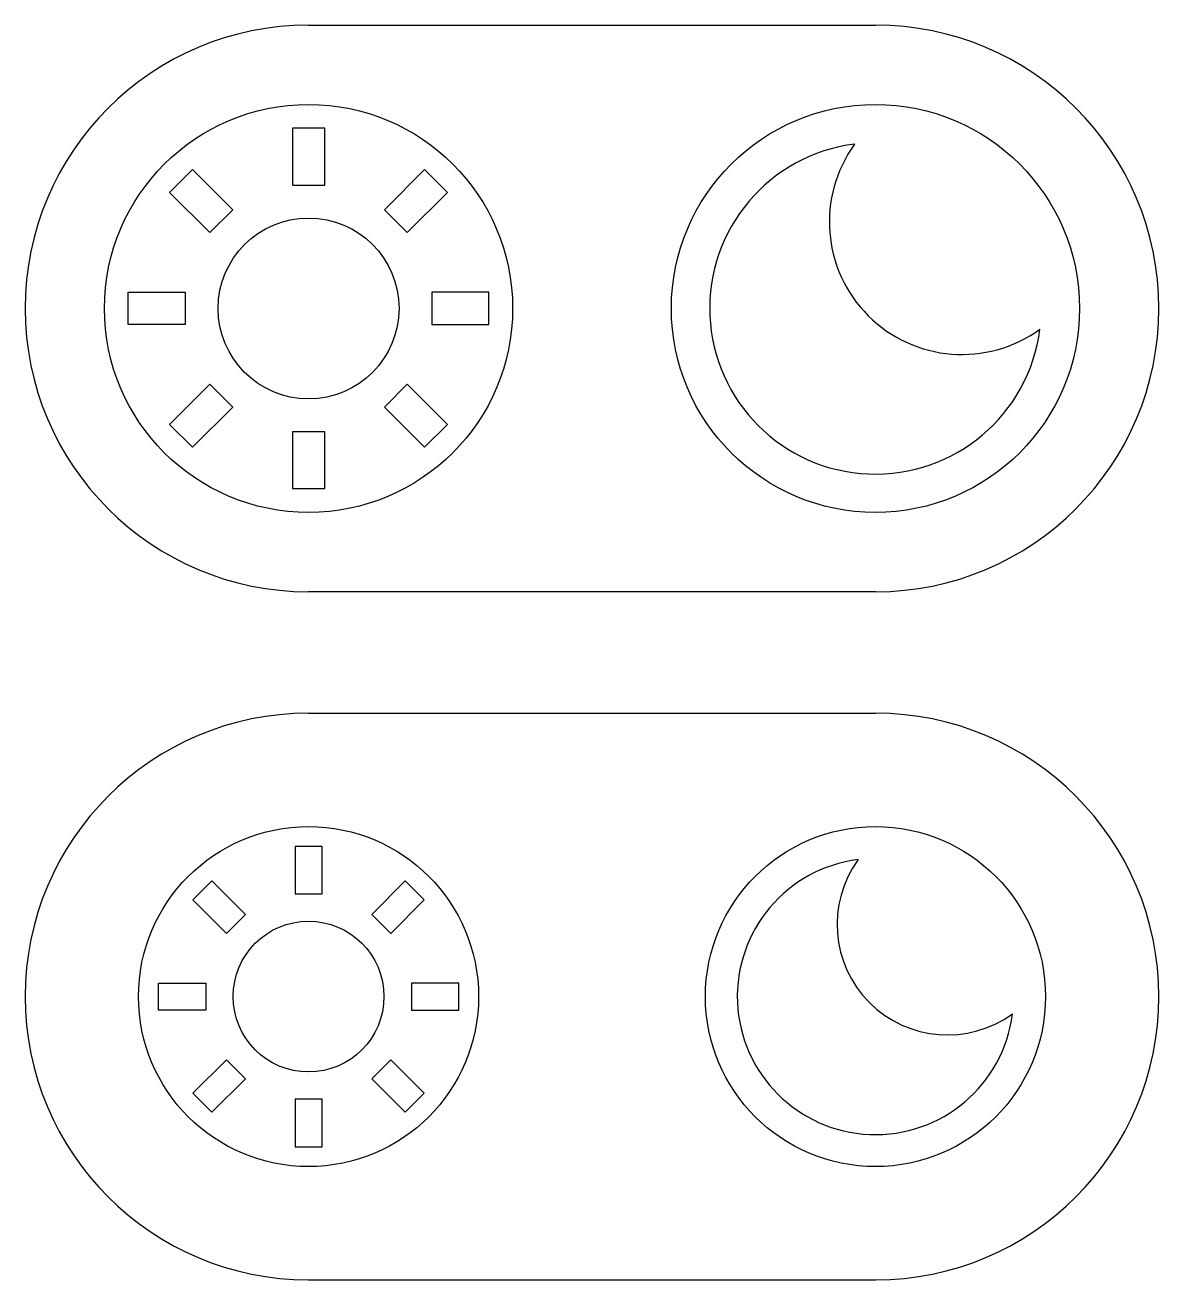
# Model space of a CAD drawing. Extents: x 0 to 28, y 0 to 31.
import ezdxf

# ---------------------------------------------------------------- set-up
doc = ezdxf.new("R2010")
doc.units = 0
doc.layers.add('Default', color=7, linetype='Continuous')

msp = doc.modelspace()

# ---------------------------------------------------------------- linework, layer by layer
at = {"layer": 'Default'}
for p, q in [((7, 31), (21, 31)), ((21, 17), (7, 17)), ((7, 14), (21, 14)), ((7, 0), (21, 0))]:
    msp.add_line(p, q, dxfattribs=at)
for points in [[(6.601, 27.046), (7.399, 27.046), (7.399, 28.451), (6.601, 28.451)], [(5.128, 26.436), (4.564, 25.872), (3.57, 26.865), (4.135, 27.43)], [(8.872, 26.436), (9.436, 25.872), (10.43, 26.865), (9.865, 27.43)], [(3.954, 24.399), (3.954, 23.601), (2.549, 23.601), (2.549, 24.399)], [(10.046, 24.399), (10.046, 23.601), (11.451, 23.601), (11.451, 24.399)], [(4.564, 22.128), (5.128, 21.564), (4.135, 20.57), (3.57, 21.135)], [(9.436, 22.128), (8.872, 21.564), (9.865, 20.57), (10.43, 21.135)], [(7.399, 20.954), (6.601, 20.954), (6.601, 19.549), (7.399, 19.549)], [(6.667, 9.539), (7.333, 9.539), (7.333, 10.709), (6.667, 10.709)], [(5.44, 9.03), (4.97, 8.56), (4.142, 9.388), (4.612, 9.858)], [(8.56, 9.03), (9.03, 8.56), (9.858, 9.388), (9.388, 9.858)], [(4.461, 7.333), (4.461, 6.667), (3.291, 6.667), (3.291, 7.333)], [(9.539, 7.333), (9.539, 6.667), (10.709, 6.667), (10.709, 7.333)], [(4.97, 5.44), (5.44, 4.97), (4.612, 4.142), (4.142, 4.612)], [(9.03, 5.44), (8.56, 4.97), (9.388, 4.142), (9.858, 4.612)], [(7.333, 4.461), (6.667, 4.461), (6.667, 3.291), (7.333, 3.291)]]:
    msp.add_lwpolyline(points, close=True, dxfattribs=at)
for centre, radius in [((7, 24), 5.04), ((21, 24), 5.04), ((7, 24), 2.234), ((7, 7), 4.2), ((21, 7), 4.2), ((7, 7), 1.862)]:
    msp.add_circle(centre, radius, dxfattribs=at)
for centre, radius, start, end in [((7, 24), 7, 90, 270), ((21, 24), 7, 270, 90), ((21, 24), 4.093, 97.1947, 352.8053), ((23.137, 26.137), 3.275, 144.0242, 305.9758), ((7, 7), 7, 90, 270), ((21, 7), 7, 270, 90), ((21, 7), 3.411, 97.1947, 352.8053), ((22.781, 8.781), 2.729, 144.0242, 305.9758)]:
    msp.add_arc(centre, radius, start, end, dxfattribs=at)

doc.saveas('drawing.dxf')
